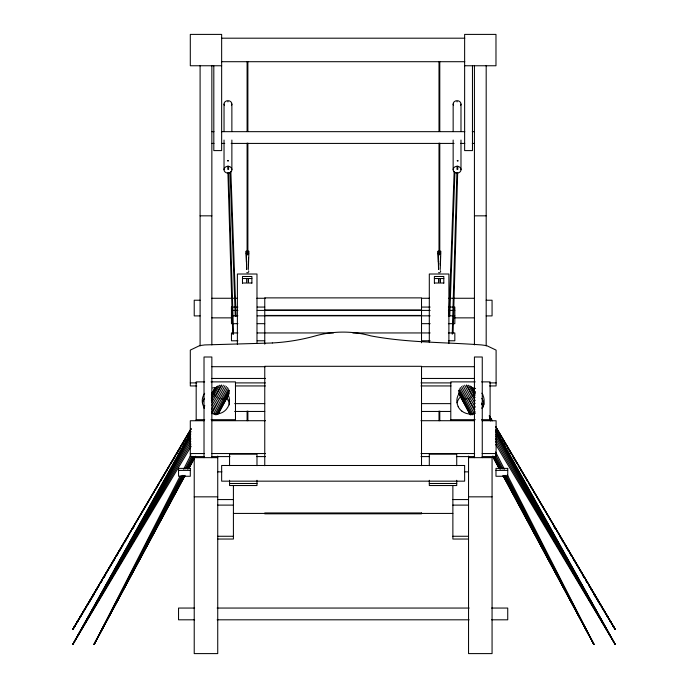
<?xml version="1.0" encoding="UTF-8"?>
<svg xmlns="http://www.w3.org/2000/svg" width="688" height="688" viewBox="0 0 688 688"><rect width="100%" height="100%" fill="white"/><g stroke="black" fill="none" stroke-linecap="round" stroke-linejoin="round"><path stroke-width="1.03" d="M440.268 265.258L440.492 256.383M440.286 264.011L440.303 263.272M248.402 262.033L248.549 257.407M452.257 334.239L456.892 172.619M456.987 169.403L457.073 166.195M453.074 333.19L457.675 172.636M457.769 169.429L457.855 166.212M248.351 265.258L248.428 261.517M248.342 269.498L248.927 251.292L248.205 251.094L246.046 251.301L246.424 262.025M440.251 269.498L440.836 251.292L440.122 251.094L437.955 251.301L438.342 262.025M448.954 316.308L454.166 171.45M449.737 316.334L454.914 172.55M440.311 262.033L440.337 261.535M248.789 271.88L248.592 270.874M440.707 271.88L440.337 270.676M184.805 476.079L94.118 644.303L180.179 475.915M183.601 469.216L190.929 454.871M211.956 413.729L219.782 398.421L211.526 412.232M185.029 475.348L94.118 644.303L181.563 475.743M185.02 469.07L191.445 456.694M213.667 413.841L221.579 398.601M215.628 396.434L221.579 385.022L214.888 396.004M156.95 527.042L94.118 644.303L182.948 475.322M186.439 468.674L192.932 456.333M214.888 414.563L223.368 398.421M216.832 397.552L223.368 385.203M184.384 475.718L94.118 644.303L183.739 475.614M187.265 468.984L193.81 456.669M215.955 414.967L225.019 397.913M94.118 644.303L129.404 577.946M130.41 576.054L131.417 574.153M132.431 572.261L133.438 570.361M134.444 568.469L135.45 566.568M137.97 561.829L138.985 559.937M142.003 554.244L143.018 552.352M224.666 398.791L229.207 390.259L224.46 398.662M187.936 469.087L194.532 456.78M217.348 414.159L226.472 397.114M157.965 525.15L158.98 523.258M159.994 521.366L163.03 515.69M164.045 513.798L166.582 509.077M169.618 503.401L172.662 497.725M173.677 495.833L176.205 491.103M179.25 485.436L182.286 479.76M183.3 477.868L184.315 475.976M188.873 467.462L191.918 461.794M225.87 398.429L229.414 391.816M218.423 397.991L225.019 385.719M188.581 468.734L195.186 456.471M218.044 413.995L229.207 393.373M188.882 468.511L195.504 456.23M218.423 413.703L228.614 394.8M219.807 398.748L226.472 386.518M221.45 398.859L227.694 387.568M191.04 431.505L72.868 644.303L191.169 446.306M211.345 394.946L213.942 390.259L211.766 393.949M190.696 433.113L72.868 644.303L190.929 444.052M211.646 395.566L213.736 391.816M222.86 399.117L228.614 388.832M190.782 434.567L72.868 644.303L190.825 441.55M211.311 398.051L213.942 393.373M190.662 436.846L72.868 644.303L190.894 438.824M211.354 400.407L214.536 394.8M211.723 402.566L215.464 396.056M211.827 405.438L216.677 397.114M83.454 611.89L72.868 629.271L191.109 428.598M203.639 407.322L204.723 405.473M211.809 393.45L214.536 388.832M94.488 593.357L72.868 629.271L190.972 429.08M212.196 393.106L215.464 387.568M211.603 408.982L218.13 397.913M99.278 584.989L72.868 629.271L191.066 429.02M203.596 407.795L204.689 405.946M72.868 629.271L135.751 523.129M136.843 521.28L151.609 496.358M152.702 494.509L154.344 491.739M155.436 489.899L159.263 483.432M160.356 481.591L164.733 474.204M165.825 472.355L167.468 469.594M168.56 467.745L169.652 465.896M171.295 463.127L175.122 456.669M176.756 453.899L180.583 447.441M181.684 445.592L183.318 442.823M184.41 440.974L185.511 439.133M187.145 436.364L188.245 434.515M213.392 392.057L216.677 386.518M100.379 583.149L102.03 580.38M103.131 578.531L115.24 558.235M116.341 556.394L117.992 553.625M119.084 551.776L122.937 545.317M124.588 542.548L126.239 539.788M127.34 537.939L128.441 536.098M132.844 528.711L133.945 526.87M213.727 393.097L218.13 385.719M95.598 591.508L97.257 588.747M98.367 586.907L99.476 585.067M101.145 582.297L102.254 580.457M103.914 577.696L105.574 574.936M214.235 394.413L219.782 385.203M84.564 610.058L86.232 607.315M87.35 605.492L91.805 598.173M92.923 596.341L94.591 593.598M248.437 253.588L247.276 253.554M440.346 253.588L438.316 253.709L439.503 253.554M247.147 253.459L246.407 253.709L248.514 253.485M438.316 253.709L439.288 253.554M228.141 101.747L227.754 101.764M246.407 253.709L247.37 253.674M457.262 101.764L456.875 101.747M246.588 253.58L247.173 253.554M438.634 253.623L439.082 253.554M272.336 342.985L204.766 344.929L199.649 345.625L190.301 350.106L190.301 385.942L196.734 385.942M221.502 38.193L464.778 38.193M221.502 61.705L464.778 61.705M221.648 65.756L190.301 65.756L190.301 34.4L221.648 34.4L221.648 150.595L213.813 150.595L213.813 65.962M464.632 65.756L495.979 65.756L495.979 34.4L464.632 34.4L464.632 150.595L472.467 150.595L472.467 65.962M211.852 131.666L213.994 131.666M221.502 131.666L464.778 131.666M472.286 131.666L474.428 131.666M211.852 143.422L213.994 143.422M221.502 143.422L224.718 143.422M231.142 143.422L454.063 143.422M460.496 143.422L464.778 143.422M472.286 143.422L474.428 143.422M200.096 215.834L211.852 215.834M474.428 215.834L486.184 215.834M438.54 272.697L440.045 272.697M246.743 272.697L248.256 272.697M242.486 278.528L251.885 278.528M434.395 278.528L443.803 278.528M242.486 283.009L251.885 283.009M434.395 283.009L443.803 283.009M211.852 298.265L237.575 298.265M256.865 298.265L265.439 298.265M421.916 298.265L429.415 298.265M448.705 298.265L474.428 298.265M200.096 300.226L194.222 300.226L194.222 315.904L200.096 315.904M486.184 300.226L492.066 300.226L492.066 315.904L486.184 315.904M237.893 307.072L231.452 307.072L231.452 323.67L237.893 323.67M257.226 307.072L264.742 307.072M421.538 307.072L430.129 307.072M448.387 307.072L454.828 307.072L454.828 323.67L448.387 323.67M231.452 310.4L237.893 310.4M257.226 310.4L430.129 310.4M448.387 310.4L454.828 310.4M264.76 315.439L421.52 315.439M231.452 315.835L237.893 315.835M257.226 315.835L430.129 315.835M448.387 315.835L454.828 315.835M211.852 317.865L231.142 317.865M454.063 317.865L474.428 317.865M257.226 323.67L264.742 323.67M421.538 323.67L430.129 323.67M237.893 332.949L231.452 332.949L231.452 340.784L237.893 340.784M257.226 332.949L333.474 332.949M352.806 332.949L430.129 332.949M448.387 332.949L454.828 332.949L454.828 340.784L448.387 340.784M257.226 340.784L264.742 340.784M421.538 340.784L430.129 340.784M211.852 366.695L265.439 366.695M421.916 366.695L474.428 366.695M211.852 378.452L265.439 378.452M421.916 378.452L474.428 378.452M204.68 381.883L196.175 381.883L196.175 420.566M211.053 381.883L235.485 381.883L235.485 420.566M475.227 381.883L450.795 381.883L450.795 420.566M481.6 381.883L490.105 381.883L490.105 420.566M190.301 382.898L196.734 382.898M235.365 382.898L265.405 382.898M420.987 382.898L451.036 382.898M489.658 382.898L496.1 382.898M235.365 385.942L265.405 385.942M420.987 385.942L451.036 385.942M489.658 385.942L496.1 385.942L496.1 350.106L486.657 345.625L481.514 344.929C444.68 342.151 407.33 342.779 370.927 335.899A100.207 96.793 0 0 0 315.353 335.899L315.147 335.959A192.924 186.319 0 0 1 272.336 342.951M234.668 403.624L264.742 403.624M421.538 403.624L450.537 403.624M234.668 411.458L264.742 411.458M421.538 411.458L450.537 411.458M196.175 419.697L204.68 419.697M211.053 419.697L235.485 419.697M450.795 419.697L475.227 419.697M481.6 419.697L490.105 419.697M204.353 420.712L190.301 420.755L190.301 456.591L204.25 456.591M211.861 420.712L265.465 420.712M420.927 420.712L474.539 420.712M482.047 420.712L496.1 420.755L496.1 456.591L482.15 456.591M190.301 453.547L204.25 453.547M211.758 453.547L265.405 453.547M420.987 453.547L474.643 453.547M482.15 453.547L496.1 453.547M211.758 456.591L229.998 456.591M256.822 456.591L265.405 456.591M420.987 456.591L429.57 456.591M456.402 456.591L474.643 456.591M217.735 457.649L194.222 457.649L194.222 653.6L217.735 653.6L217.735 456.084M468.545 457.649L492.066 457.649L492.066 653.6L468.545 653.6L468.545 456.084M178.545 470.386L190.301 470.386M495.979 470.386L507.735 470.386M217.735 471.856L221.914 471.856M464.366 471.856L468.545 471.856M229.551 483.509L256.985 483.509M429.303 483.509L456.729 483.509M194.222 496.839L217.735 496.839M468.545 496.839L492.066 496.839M217.735 499.565L233.413 499.565M452.876 499.565L468.545 499.565M217.735 505.112L233.413 505.112M452.876 505.112L468.545 505.112M233.413 513.429L452.876 513.429M217.735 536.27L233.413 536.27M452.876 536.27L468.545 536.27M217.735 539.039L233.413 539.039L233.413 485.711M468.545 539.039L452.876 539.039L452.876 485.711M194.627 608.054L178.545 608.054L178.545 619.811L194.627 619.811M217.141 608.054L469.139 608.054M491.653 608.054L507.735 608.054L507.735 619.811L491.653 619.811M217.141 619.811L469.139 619.811M439.512 253.459L440.423 253.485M439.512 253.674L440.423 253.709M247.706 253.674L248.514 253.709M473.112 396.004L466.421 385.022L472.372 396.434M593.409 593.598L595.077 596.341M596.195 598.173L600.65 605.492M601.768 607.315L603.436 610.058M604.546 611.89L615.132 629.271L495.807 426.749M468.218 385.203L473.765 394.413M582.426 574.936L584.086 577.696M585.746 580.457L586.855 582.297M588.524 585.067L589.633 586.907M590.743 588.747L592.402 591.508M593.512 593.357L615.132 629.271L495.945 427.239M474.823 409.472L468.218 398.421L475.064 411.82M495.73 444.465L615.132 644.303L495.919 429.63M469.87 385.719L474.273 393.097M554.055 526.87L555.156 528.711M559.559 536.098L560.66 537.939M561.761 539.788L563.412 542.548M565.063 545.317L568.916 551.776M570.008 553.625L571.659 556.394M572.76 558.235L584.869 578.531M585.97 580.38L587.621 583.149M588.722 584.989L615.132 629.271L495.842 427.171M471.323 386.518L474.608 392.057M499.755 434.515L500.855 436.364M502.489 439.133L503.59 440.974M504.682 442.823L506.316 445.592M507.417 447.441L511.244 453.899M512.878 456.669L516.705 463.127M518.348 465.896L519.44 467.745M520.532 469.594L522.175 472.364M523.267 474.204L527.644 481.591M528.737 483.432L532.564 489.899M533.656 491.739L535.298 494.509M536.391 496.358L551.157 521.28M552.249 523.129L615.132 629.271M473.464 388.832L474.557 390.681M482.185 403.624L483.277 405.473M489.263 415.647L491.989 420.273M472.536 387.568L474.17 390.337M481.789 403.254L483.423 406.023M489.409 416.171L492.135 420.781M475.141 392.108L474.058 390.259L475.098 392.134M481.677 403.177L483.311 405.946M489.306 416.094L492.032 420.712M469.87 397.913L475.313 407.141M495.437 441.283L615.132 644.303L495.73 430.301M471.323 397.114L475.098 403.589M495.566 438.772L615.132 644.303L495.635 431.754M472.536 396.056L475.21 400.708M495.506 436.037L615.132 644.303L495.747 434.042M473.464 394.8L475.055 397.604M463.54 398.662L458.793 390.259L463.334 398.791M474.058 393.373L475.107 395.239M474.264 391.816L475.313 393.691M489.452 419.035L490.492 420.91M459.386 388.832L465.14 399.117M481.867 404.32L483.423 407.133M489.675 418.381L490.716 420.256M460.306 387.568L466.55 398.859M461.528 386.518L468.193 398.748M458.793 393.373L470.463 414.933M492.814 456.471L499.419 468.734M502.971 475.348L593.882 644.303L507.34 474.961M459.386 394.8L470.085 414.64M492.496 456.23L499.118 468.511M503.195 476.079L593.882 644.303L506.437 475.743M462.981 385.719L469.577 397.991M458.586 391.816L462.13 398.429M493.047 456.118L495.068 459.902M496.082 461.794L499.127 467.462M503.685 475.976L504.7 477.868M505.714 479.76L508.75 485.436M511.795 491.103L514.323 495.833M515.338 497.725L518.382 503.401M521.418 509.077L523.955 513.798M524.97 515.69L528.006 521.366M529.02 523.258L530.035 525.15M531.05 527.042L593.882 644.303L505.052 475.322M461.528 397.114L470.652 414.159M493.468 456.78L500.064 469.087M503.616 475.718L593.882 644.303L504.261 475.614M544.982 552.352L545.997 554.244M549.015 559.937L550.03 561.829M552.55 566.568L553.556 568.469M554.562 570.361L555.569 572.261M556.583 574.153L557.59 576.054M558.596 577.946L593.882 644.303M464.632 385.203L471.168 397.552M462.981 397.913L472.045 414.967M494.19 456.669L500.735 468.984M464.632 398.421L473.112 414.563M495.068 456.333L501.561 468.674M466.421 398.601L474.333 413.841M495.575 454.785L502.98 469.07M495.601 451.999L504.399 469.216M438.144 251.223L438.54 269.498M246.235 251.223L246.631 269.498M438.454 261.535L438.652 269.481M246.536 261.535L246.743 269.481M230.85 171.45L236.061 316.308M230.102 172.55L235.279 316.334M228.511 166.195L228.605 169.403M228.7 172.619L233.524 334.239M227.719 166.212L227.823 169.429M227.917 172.636L232.742 334.265M486.184 65.42L486.184 345.987M482.262 457.649L482.262 357.003L474.428 357.003L474.428 457.649M474.428 65.42L474.428 344.912M460.986 104.06L460.986 131.58M460.986 140.051L460.986 169.678A3.922 3.397 0 0 1 459.515 172.327A3.904 3.38 0 0 1 455.353 172.731A3.922 3.397 0 0 1 453.151 169.687L453.151 140.051M456.729 465.673L456.729 454.14L429.303 454.14L429.303 465.673M456.729 480.293L456.729 485.539L429.303 485.539L429.303 480.293M453.151 104.06L453.151 131.58M448.894 343.321L448.894 274.013L429.303 274.013L429.303 342.254M443.803 283.172L443.803 276.499L434.395 276.499L434.395 283.172M439.787 61.705L439.787 131.356M439.787 143.147L439.787 252.444L439.004 252.444L439.004 143.147M439.787 411.106L439.787 420.703M439.004 61.705L439.004 131.356M439.004 411.106L439.004 420.703M438.54 279.044L438.54 282.14M421.52 309.574L421.52 297.878L264.76 297.878L264.76 309.574M421.52 342.796L421.52 310.004L264.76 310.004L264.76 344.172M421.52 465.681L421.52 366.3L264.76 366.3L264.76 465.681M256.985 343.321L256.985 274.013L237.386 274.013L237.386 344.387M256.985 465.673L256.985 454.14L229.551 454.14L229.551 465.673M256.985 480.293L256.985 485.539L229.551 485.539L229.551 480.293M251.885 283.172L251.885 276.499L242.486 276.499L242.486 283.172M247.878 61.705L247.878 131.356M247.878 143.147L247.878 252.444L247.095 252.444L247.095 143.147M247.878 411.106L247.878 420.703M247.095 61.705L247.095 131.356M247.095 411.106L247.095 420.703M246.631 279.044L246.631 282.14M231.873 104.06L231.873 131.58M231.873 140.051L231.873 169.678A3.922 3.397 0 0 1 230.403 172.327A3.904 3.38 0 0 1 226.24 172.731A3.922 3.397 0 0 1 224.03 169.687L224.039 140.051M224.039 104.06L224.039 131.58M211.852 65.42L211.852 344.912M211.852 457.649L211.852 357.003L204.018 357.003L204.018 457.649M200.096 65.42L200.096 345.987M202.478 402.824A13.665 13.192 0 0 1 204.534 398.361M228.046 400.038A13.665 13.192 0 0 1 229.396 404.845M226.533 397.578A13.786 13.321 0 0 1 228.149 400.038M228.158 395.007A13.665 13.192 0 0 1 226.533 409.076A13.786 13.321 0 0 1 221.863 412.697A13.657 13.192 0 0 1 212.712 413.694M203.622 406.617A13.665 13.192 0 0 1 204.646 393.304M212.755 387.963A13.665 13.192 0 0 1 215.903 387.611M204.431 408.302A13.786 13.321 0 0 1 203.407 406.617M457.099 402.824A13.665 13.192 0 0 1 459.747 397.578M482.658 400.038A13.665 13.192 0 0 1 484.017 404.845M481.746 398.361A13.786 13.321 0 0 1 482.77 400.038M482.778 395.007A13.665 13.192 0 0 1 481.755 408.294M458.234 406.617A13.665 13.192 0 0 1 459.266 393.304M473.636 387.963A13.665 13.192 0 0 1 475.589 388.557M475.546 413.092A13.657 13.192 0 0 1 461.897 411.132M461.872 411.132A13.786 13.321 0 0 1 458.131 406.617M481.858 393.183A13.786 13.321 0 0 1 482.873 394.869M224.056 169.695A3.904 3.38 0 0 1 225.518 167.055A3.922 3.397 0 0 1 229.68 166.625M229.672 166.659A3.904 3.38 0 0 1 231.865 169.695M224.434 105.556A3.922 3.397 -0.1 0 1 227.952 100.663A3.922 3.397 -0.1 0 1 231.478 105.556M453.168 169.695A3.904 3.38 0 0 1 454.639 167.055A3.922 3.397 0 0 1 458.793 166.625A3.904 3.38 0 0 1 460.977 169.695M453.547 105.556A3.922 3.397 -0.1 0 1 457.073 100.663A3.922 3.397 -0.1 0 1 460.59 105.556M248.342 280.876L248.342 282.14L248.342 279.044L248.342 280.876M440.251 280.876L440.251 282.14L440.251 279.044L440.251 280.876M227.616 160.803L228.347 160.846L227.616 160.803M457.279 160.786L458.01 160.863L457.279 160.786M464.632 465.492L221.648 465.492L221.648 481.161L464.632 481.161L464.632 465.492M190.301 468.39L178.545 468.39L178.545 476.268L190.301 476.268L190.301 468.39M507.735 468.39L495.979 468.39L495.979 476.268L507.735 476.268L507.735 468.39M421.52 513.033L264.76 513.033L264.76 513.816L421.52 513.816L421.52 513.033M438.806 254.646A1.178 1.178 0 0 0 440.569 253.623A1.178 1.178 0 0 0 438.806 252.608A1.178 1.178 0 0 0 438.806 254.646M246.889 254.646A1.178 1.178 0 0 0 248.66 253.623A1.178 1.178 0 0 0 246.897 252.608A1.178 1.178 0 0 0 246.889 254.646"/></g></svg>
